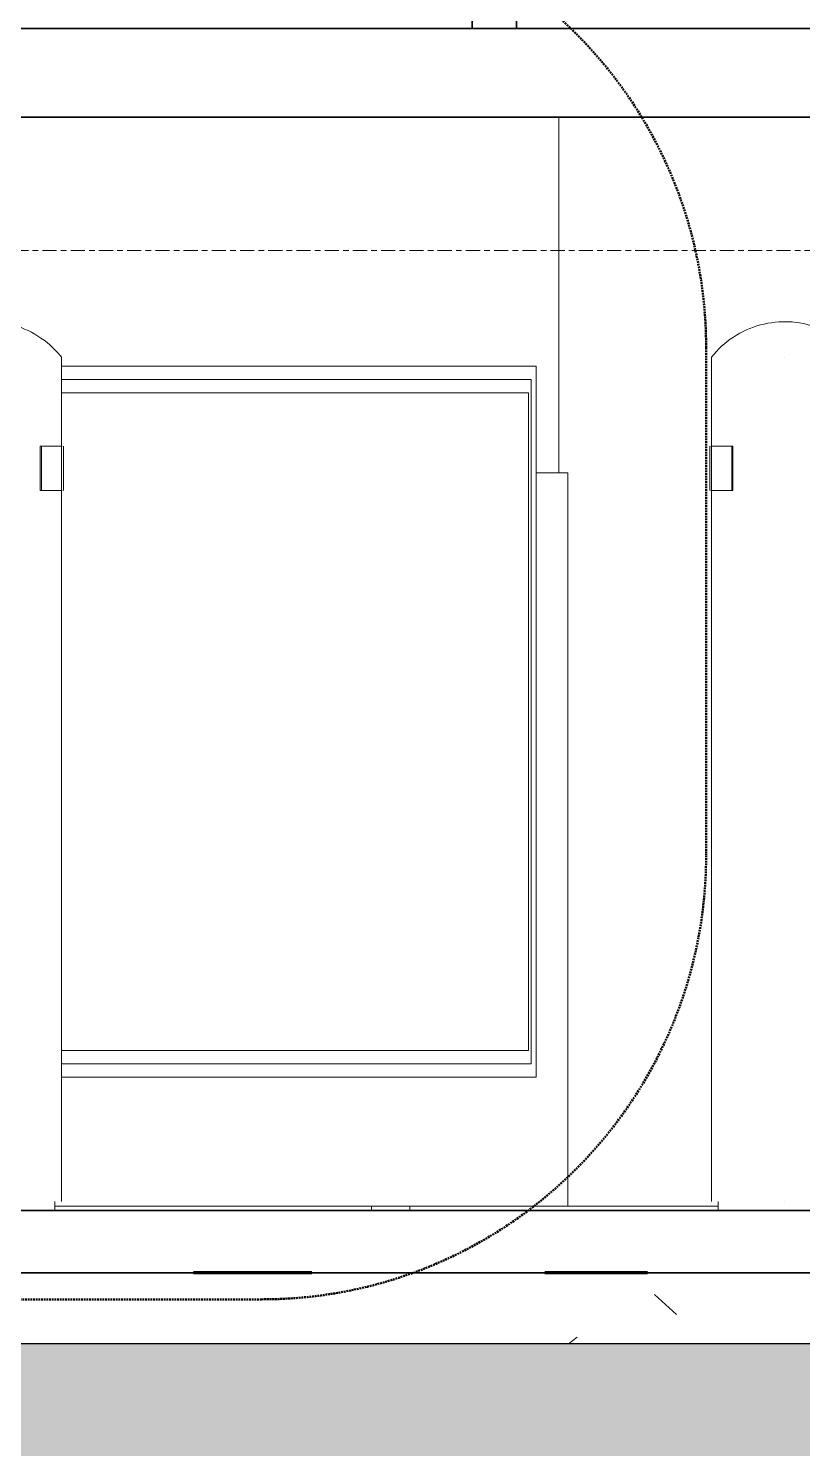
# Model space of a CAD drawing. Header units: millimetres. Extents: x 652554 to 1678317, y -308114 to 170803.
# Drawn here: x 754156 to 755027, y 153638 to 155235 of the extents above; entities that cross this region are included whole.
import ezdxf

# ---------------------------------------------------------------- set-up
doc = ezdxf.new("R2010")
doc.units = ezdxf.units.MM
doc.linetypes.add('Centre', pattern=[31.75, 6.35, -4.7625, 15.875, -4.7625])
doc.linetypes.add('DPA_Hidden 50', pattern=[3, 2, -1])
doc.layers.add('000 - 0_HIDE_OBJ_FRAMING_DEF_SUB_1', color=251, linetype='Continuous')
doc.layers.add('DIM', color=1, linetype='Continuous')
for name, color, linetype, lineweight in [('A-COLS-E', 1, 'Continuous', 35), ('A-DETL', 1, 'Continuous', 70), ('A-DETL-GENF', 2, 'Continuous', 35), ('A-DETL-THIN', 1, 'Continuous', 25), ('A-FLOR-E', 2, 'Continuous', 35), ('A-FLOR-FNSH', 2, 'Continuous', 70), ('A-FLOR-LEVL', 3, 'Continuous', 9), ('A-FLOR-PATT', 1, 'Continuous', 70), ('A-GENM', 1, 'Continuous', 9), ('A-GLAZ-CURT', 2, 'Continuous', 9), ('I-WALL-E', 2, 'Continuous', 35), ('WALL-E', 2, 'Continuous', 35)]:
    doc.layers.add(name, color=color, linetype=linetype, lineweight=lineweight)

# ---------------------------------------------------------------- blocks, each defined once
blk = doc.blocks.new('System Panel - Entrance Glazed 12mm-11964366-2240-01 ENTRANCE 2 ELEVATION 2')
at = {"layer": '000 - 0_HIDE_OBJ_FRAMING_DEF_SUB_1'}
for p, q in [((-17975, 103850), (-17975, 102550)), ((-16741, 102550), (-17981, 102550)), ((-17975, 102550), (-17981, 102550)), ((-17975, 102550), (-16729, 102550))]:
    blk.add_line(p, q, dxfattribs=at)
blk = doc.blocks.new('DPA_Rectangular - 250 x 400 mm-V290-2240-01 ENTRANCE 2 ELEVATION 2')
at = {"layer": 'A-COLS-E'}
for p, q in [((-16729, 102450), (-16329, 102450)), ((-16329, 102450), (-16729, 102450))]:
    blk.add_line(p, q, dxfattribs=at)
blk = doc.blocks.new('DPA_Rectangular Tuscan Column - Rectangular Tuscan Column-11937931-2240-01 ENTRANCE 2 ELEVATION 2')
at = {"layer": '000 - 0_HIDE_OBJ_FRAMING_DEF_SUB_1'}
for p, q in [((-16179, 102550), (-16650.7, 102550)), ((-16329, 102550), (-16179, 102550))]:
    blk.add_line(p, q, dxfattribs=at)
blk = doc.blocks.new('DPA_Rectangular - 100 x 100 mm-11972256-2240-01 ENTRANCE 2 ELEVATION 2')
at = {"layer": 'A-COLS-E'}
for p, q in [((-16700.7, 102550), (-16700.7, 103850)), ((-16650.7, 102550), (-16650.7, 103850)), ((-16787.3, 102450), (-16737.3, 102450)), ((-16700.7, 102450), (-16787.3, 102450)), ((-16737.3, 102450), (-16650.7, 102450)), ((-16650.7, 102450), (-16700.7, 102450))]:
    blk.add_line(p, q, dxfattribs=at)
blk = doc.blocks.new('System Panel - Entrance Glazed 12mm-12068961-2240-01 ENTRANCE 2 ELEVATION 2')
at = {"layer": '000 - 0_HIDE_OBJ_FRAMING_DEF_SUB_1'}
for p, q in [((-16787.3, 102550), (-17889, 102550)), ((-17889, 102550), (-16787.3, 102550))]:
    blk.add_line(p, q, dxfattribs=at)
blk = doc.blocks.new('System Panel - Facade Base Panel 20mm-12124468-2240-01 ENTRANCE 2 ELEVATION 2')
at = {"layer": 'A-GLAZ-CURT'}
for p, q in [((-16613, 102450), (-16199, 102450)), ((-16603, 102450), (-16613, 102450)), ((-16189, 102450), (-16603, 102450)), ((-16603, 102450), (-16603, 102050)), ((-16189, 102450), (-16199, 102450)), ((-16189, 101225), (-16189, 102450))]:
    blk.add_line(p, q, dxfattribs=at)
blk = doc.blocks.new('DPA_CP_Entrance Facade Base Panel - Facade Base Panel-V374-2240-01 ENTRANCE 2 ELEVATION 2')
at = {"layer": 'A-GLAZ-CURT'}
for p, q in [((-16613, 102450), (-17392.4, 102450)), ((-17392.4, 102450), (-17382.4, 102450)), ((-17382.4, 102450), (-16603, 102450)), ((-17382.4, 102050), (-17382.4, 102450)), ((-16603, 102450), (-16613, 102450)), ((-16603, 102450), (-16603, 102050)), ((-17327.4, 102170), (-17329.1, 102170)), ((-17329.1, 102170), (-17329.1, 102080)), ((-17329.1, 102170), (-17327.4, 102170)), ((-17162.4, 102170), (-16636.3, 102170)), ((-16628.8, 102170), (-17162.4, 102170)), ((-16636.3, 102170), (-16628.8, 102170)), ((-16628.8, 102170), (-16628.8, 101370)), ((-16634.3, 102155), (-17162.5, 102155)), ((-16641.8, 102155), (-17162.5, 102155)), ((-16641.8, 102155), (-16634.3, 102155)), ((-16634.3, 102155), (-16634.3, 101385)), ((-16662.3, 102140), (-17162.5, 102140)), ((-16647.3, 102140), (-17162.5, 102140)), ((-16637.3, 102140), (-17162.5, 102140)), ((-17162.5, 102140), (-16662.3, 102140)), ((-16647.3, 102140), (-16662.3, 102140)), ((-16637.3, 102140), (-16662.3, 102140)), ((-16637.3, 101400), (-16637.3, 102140)), ((-17329.4, 102050), (-17382.4, 102050)), ((-17382.4, 102050), (-17372.4, 102050)), ((-17372.4, 102050), (-17329.4, 102050)), ((-17372.4, 101225), (-17372.4, 102050)), ((-16603, 102050), (-16628.8, 102050)), ((-16628.8, 102050), (-16593, 102050)), ((-16593, 102050), (-16603, 102050)), ((-16593, 102050), (-16593, 101225)), ((-17329.1, 102030), (-17329.1, 101370)), ((-16662.3, 101400), (-17162.4, 101400)), ((-17162.4, 101400), (-16647.3, 101400)), ((-17162.4, 101400), (-16637.3, 101400)), ((-16662.3, 101400), (-17162.4, 101400)), ((-16662.3, 101400), (-16647.3, 101400)), ((-16662.3, 101400), (-16637.3, 101400)), ((-16634.3, 101385), (-17162.4, 101385)), ((-17162.4, 101385), (-16642, 101385)), ((-16634.3, 101385), (-16641.8, 101385)), ((-17327.4, 101370), (-17329.1, 101370)), ((-17329.1, 101370), (-17327.4, 101370)), ((-16628.8, 101370), (-17162.4, 101370)), ((-17162.4, 101370), (-16636.3, 101370)), ((-16628.8, 101370), (-16636.3, 101370))]:
    blk.add_line(p, q, dxfattribs=at)
blk = doc.blocks.new('DPA_CP_Entrance Facade Base Panel - Facade Base Panel-V376-2240-01 ENTRANCE 2 ELEVATION 2')
at = {"layer": 'A-GLAZ-CURT'}
for p, q in [((-16199, 102450), (-16779, 102450)), ((-16779, 102450), (-16199, 102450))]:
    blk.add_line(p, q, dxfattribs=at)
blk = doc.blocks.new('BOLLARD - BOLLARD-V453-2240-01 ENTRANCE 2 ELEVATION 2')
at = {"layer": 'A-GENM'}
for p, q in [((-16431.5, 102180), (-16431.5, 101230)), ((-16349, 102180), (-16349, 102180)), ((-16348.8, 102180), (-16349, 102180)), ((-16266.5, 101230), (-16266.5, 102180)), ((-16433.5, 102080), (-16433.5, 102030)), ((-16432.1, 102080), (-16408.7, 102080)), ((-16425.9, 102080), (-16431.5, 102080)), ((-16407.3, 102080), (-16423.8, 102080)), ((-16408.7, 102080), (-16407.3, 102080)), ((-16408.7, 102030), (-16408.7, 102080)), ((-16407.3, 102080), (-16407.3, 102030)), ((-16274.2, 102080), (-16290.7, 102080)), ((-16290.7, 102080), (-16289.2, 102080)), ((-16290.7, 102030), (-16290.7, 102080)), ((-16289.2, 102080), (-16265.9, 102080)), ((-16289.2, 102030), (-16289.2, 102080)), ((-16266.5, 102080), (-16272.1, 102080)), ((-16264.5, 102030), (-16264.5, 102080)), ((-16408.7, 102030), (-16432.1, 102030)), ((-16431.5, 102030), (-16425.9, 102030)), ((-16423.8, 102030), (-16407.3, 102030)), ((-16407.3, 102030), (-16408.7, 102030)), ((-16289.2, 102030), (-16290.7, 102030)), ((-16290.7, 102030), (-16274.2, 102030)), ((-16265.9, 102030), (-16289.2, 102030)), ((-16272.1, 102030), (-16266.5, 102030)), ((-16424, 101230), (-16424, 101220)), ((-16349, 101230), (-16349, 101230)), ((-16348.8, 101230), (-16349, 101230)), ((-16349, 101230), (-16349, 101230)), ((-16348.8, 101230), (-16348.8, 101230)), ((-16274, 101220), (-16274, 101230))]:
    blk.add_line(p, q, dxfattribs=at)
at = {"layer": 'A-GENM', "flags": 128}
for points in [[(-16431.5, 102180), (-16428.8, 102183.2), (-16426, 102186.4), (-16423.1, 102189.4), (-16420.1, 102192.3), (-16416.9, 102195.1), (-16413.7, 102197.7), (-16410.3, 102200.3), (-16406.8, 102202.6), (-16403.3, 102204.9), (-16399.6, 102207), (-16395.9, 102208.9), (-16392.1, 102210.7), (-16388.3, 102212.4), (-16384.3, 102213.9), (-16380.3, 102215.2), (-16376.3, 102216.4), (-16372.2, 102217.4), (-16368.1, 102218.2), (-16364, 102218.9), (-16359.8, 102219.4), (-16355.6, 102219.8), (-16351.4, 102220), (-16349, 102220)], [(-16349, 102220), (-16344.8, 102219.9), (-16340.6, 102219.7), (-16336.4, 102219.2), (-16332.3, 102218.7), (-16328.1, 102217.9), (-16324, 102217), (-16320, 102215.9), (-16315.9, 102214.7), (-16312, 102213.3), (-16308.1, 102211.7), (-16304.2, 102210), (-16300.5, 102208.1), (-16296.8, 102206.1), (-16293.2, 102203.9), (-16289.7, 102201.6), (-16286.2, 102199.2), (-16282.9, 102196.6), (-16279.7, 102193.9), (-16276.6, 102191.1), (-16273.6, 102188.1), (-16270.7, 102185.1), (-16268, 102181.9), (-16266.5, 102180)]]:
    blk.add_lwpolyline(points, dxfattribs=at)
blk = doc.blocks.new('BOLLARD - BOLLARD-V449-2240-01 ENTRANCE 2 ELEVATION 2')
at = {"layer": 'A-GENM'}
for p, q in [((-13732.5, 102180), (-13732.5, 101230)), ((-13650, 102180), (-13650, 102180)), ((-13650, 102180), (-13650, 102180)), ((-13567.5, 101230), (-13567.5, 102180)), ((-13734.5, 102080), (-13734.5, 102030)), ((-13733.1, 102080), (-13709.8, 102080)), ((-13726.9, 102080), (-13732.5, 102080)), ((-13708.3, 102080), (-13724.8, 102080)), ((-13709.8, 102080), (-13708.3, 102080)), ((-13709.8, 102030), (-13709.8, 102080)), ((-13708.3, 102080), (-13708.3, 102030)), ((-13575.2, 102080), (-13591.7, 102080)), ((-13591.7, 102080), (-13590.2, 102080)), ((-13591.7, 102030), (-13591.7, 102080)), ((-13590.2, 102080), (-13566.9, 102080)), ((-13590.2, 102030), (-13590.2, 102080)), ((-13567.5, 102080), (-13573.1, 102080)), ((-13565.5, 102030), (-13565.5, 102080)), ((-13709.8, 102030), (-13733.1, 102030)), ((-13732.5, 102030), (-13726.9, 102030)), ((-13724.8, 102030), (-13708.3, 102030)), ((-13708.3, 102030), (-13709.8, 102030)), ((-13590.2, 102030), (-13591.7, 102030)), ((-13591.7, 102030), (-13575.2, 102030)), ((-13566.9, 102030), (-13590.2, 102030)), ((-13573.1, 102030), (-13567.5, 102030)), ((-13725, 101230), (-13725, 101220)), ((-13650, 101230), (-13650, 101230)), ((-13650, 101230), (-13650, 101230)), ((-13650, 101230), (-13650, 101230)), ((-13650, 101230), (-13650, 101230)), ((-13575, 101220), (-13575, 101230))]:
    blk.add_line(p, q, dxfattribs=at)
at = {"layer": 'A-GENM', "flags": 128}
for points in [[(-13732.5, 102180), (-13729.8, 102183.2), (-13727, 102186.4), (-13724.1, 102189.4), (-13721.1, 102192.3), (-13717.9, 102195.1), (-13714.7, 102197.7), (-13711.3, 102200.3), (-13707.8, 102202.6), (-13704.3, 102204.9), (-13700.6, 102207), (-13696.9, 102208.9), (-13693.1, 102210.7), (-13689.3, 102212.4), (-13685.3, 102213.9), (-13681.3, 102215.2), (-13677.3, 102216.4), (-13673.2, 102217.4), (-13669.1, 102218.2), (-13665, 102218.9), (-13660.8, 102219.4), (-13656.6, 102219.8), (-13652.4, 102220), (-13650, 102220)], [(-13650, 102220), (-13645.8, 102219.9), (-13641.6, 102219.7), (-13637.4, 102219.2), (-13633.3, 102218.7), (-13629.1, 102217.9), (-13625, 102217), (-13621, 102215.9), (-13616.9, 102214.7), (-13613, 102213.3), (-13609.1, 102211.7), (-13605.2, 102210), (-13601.5, 102208.1), (-13597.8, 102206.1), (-13594.2, 102203.9), (-13590.7, 102201.6), (-13587.2, 102199.2), (-13583.9, 102196.6), (-13580.7, 102193.9), (-13577.6, 102191.1), (-13574.6, 102188.1), (-13571.8, 102185.1), (-13569, 102181.9), (-13567.5, 102180)]]:
    blk.add_lwpolyline(points, dxfattribs=at)
blk = doc.blocks.new('DPA_Drainage Gutter_Landscape_Type A - DPA_Drainage Gutter_Landscape_Type A-17303507-2240-01 ENTRANCE 2 ELEVATION 2')
at = {"layer": 'A-GENM'}
for p, q in [((-17170, 101225), (-16770.7, 101225)), ((-16968.2, 101225), (-17170, 101225)), ((-17141.9, 101225), (-17170, 101225)), ((-17159.2, 101225), (-17170, 101225)), ((-17170, 101225), (-17148, 101225)), ((-17165.3, 101225), (-17170, 101225)), ((-17170, 101225), (-17165.3, 101225)), ((-17134.3, 101225), (-17170, 101225)), ((-17170, 101225), (-17161.8, 101225)), ((-17151.6, 101225), (-17170, 101225)), ((-17170, 101225), (-17140.4, 101225)), ((-17170, 101225), (-17157.7, 101225)), ((-16780.3, 101225), (-17170, 101225)), ((-17170, 101225), (-16830.3, 101225)), ((-16918.3, 101225), (-17170, 101225)), ((-17170, 101225), (-16968.3, 101225)), ((-17169.4, 101225), (-17130.7, 101225)), ((-17157.7, 101225), (-17169, 101225)), ((-17124.6, 101225), (-17163.4, 101225)), ((-17163.4, 101225), (-17152.1, 101225)), ((-17161.8, 101225), (-17123.1, 101225)), ((-17148, 101225), (-17159.2, 101225)), ((-17117, 101225), (-17155.2, 101225)), ((-17155.2, 101225), (-17144.5, 101225)), ((-17152.1, 101225), (-17113.3, 101225)), ((-17140.4, 101225), (-17151.6, 101225)), ((-17107.3, 101225), (-17146, 101225)), ((-17146, 101225), (-17134.8, 101225)), ((-17144.5, 101225), (-17105.7, 101225)), ((-17130.7, 101225), (-17141.9, 101225)), ((-17099.7, 101225), (-17138.4, 101225)), ((-17138.4, 101225), (-17127.2, 101225)), ((-17134.8, 101225), (-17096, 101225)), ((-17123.1, 101225), (-17134.3, 101225)), ((-17090, 101225), (-17128.7, 101225)), ((-17128.7, 101225), (-17117.5, 101225)), ((-17127.2, 101225), (-17088.4, 101225)), ((-17113.3, 101225), (-17124.6, 101225)), ((-17082.4, 101225), (-17121.1, 101225)), ((-17121.1, 101225), (-17109.8, 101225)), ((-17117.5, 101225), (-17078.7, 101225)), ((-17105.7, 101225), (-17117, 101225)), ((-17072.6, 101225), (-17111.4, 101225)), ((-17111.4, 101225), (-17100.1, 101225)), ((-17109.8, 101225), (-17071.1, 101225)), ((-17096, 101225), (-17107.3, 101225)), ((-17065, 101225), (-17103.8, 101225)), ((-17103.8, 101225), (-17092.5, 101225)), ((-17100.1, 101225), (-17061.4, 101225)), ((-17088.4, 101225), (-17099.7, 101225)), ((-17055.3, 101225), (-17094.1, 101225)), ((-17094.1, 101225), (-17082.8, 101225)), ((-17092.5, 101225), (-17053.8, 101225)), ((-17078.7, 101225), (-17090, 101225)), ((-17047.7, 101225), (-17086.5, 101225)), ((-17086.5, 101225), (-17075.2, 101225)), ((-17081.9, 101225), (-17044.1, 101225)), ((-17071.1, 101225), (-17081.9, 101225)), ((-17038, 101225), (-17076.7, 101225)), ((-17076.7, 101225), (-17065.5, 101225)), ((-17075.2, 101225), (-17036.5, 101225)), ((-17061.4, 101225), (-17072.6, 101225)), ((-17030.4, 101225), (-17069.1, 101225)), ((-17069.1, 101225), (-17057.9, 101225)), ((-17065.5, 101225), (-17026.7, 101225)), ((-17053.8, 101225), (-17065, 101225)), ((-17020.7, 101225), (-17059.4, 101225)), ((-17059.4, 101225), (-17048.2, 101225)), ((-17057.9, 101225), (-17019.1, 101225)), ((-17044.1, 101225), (-17055.3, 101225)), ((-17013.1, 101225), (-17051.8, 101225)), ((-17051.8, 101225), (-17040.6, 101225)), ((-17048.2, 101225), (-17009.4, 101225)), ((-17036.5, 101225), (-17047.7, 101225)), ((-17003.4, 101225), (-17042.1, 101225)), ((-17042.1, 101225), (-17030.8, 101225)), ((-17040.6, 101225), (-17001.8, 101225)), ((-17026.7, 101225), (-17038, 101225)), ((-16995.7, 101225), (-17034.5, 101225)), ((-17034.5, 101225), (-17023.2, 101225)), ((-17030.8, 101225), (-16992.1, 101225)), ((-17019.1, 101225), (-17030.4, 101225)), ((-16986, 101225), (-17024.8, 101225)), ((-17024.8, 101225), (-17013.5, 101225)), ((-17023.2, 101225), (-16984.5, 101225)), ((-17009.4, 101225), (-17020.7, 101225)), ((-16978.4, 101225), (-17017.2, 101225)), ((-17017.2, 101225), (-17005.9, 101225)), ((-17013.5, 101225), (-16974.8, 101225)), ((-17001.8, 101225), (-17013.1, 101225)), ((-16496, 101225), (-17011.3, 101225)), ((-17011.3, 101225), (-16813.8, 101225)), ((-16968.7, 101225), (-17007.5, 101225)), ((-17007.5, 101225), (-16996.2, 101225)), ((-17005.9, 101225), (-16967.2, 101225)), ((-16992.1, 101225), (-17003.4, 101225)), ((-16961.1, 101225), (-16999.9, 101225)), ((-16999.9, 101225), (-16988.6, 101225)), ((-16949.2, 101225), (-16999.2, 101225)), ((-16999.2, 101225), (-16496.1, 101225)), ((-16996.2, 101225), (-16957.5, 101225)), ((-16984.5, 101225), (-16995.7, 101225)), ((-16951.4, 101225), (-16990.1, 101225)), ((-16990.1, 101225), (-16978.9, 101225)), ((-16988.6, 101225), (-16949.8, 101225)), ((-16974.8, 101225), (-16986, 101225)), ((-16943.8, 101225), (-16982.5, 101225)), ((-16982.5, 101225), (-16971.3, 101225)), ((-16978.9, 101225), (-16940.1, 101225)), ((-16967.2, 101225), (-16978.4, 101225)), ((-16934.1, 101225), (-16972.8, 101225)), ((-16972.8, 101225), (-16961.6, 101225)), ((-16971.3, 101225), (-16932.5, 101225)), ((-16957.5, 101225), (-16968.7, 101225)), ((-16968.3, 101225), (-16918.3, 101225)), ((-16770.7, 101225), (-16968.2, 101225)), ((-16926.5, 101225), (-16965.2, 101225)), ((-16965.2, 101225), (-16954, 101225)), ((-16961.6, 101225), (-16922.8, 101225)), ((-16949.8, 101225), (-16961.1, 101225)), ((-16916.8, 101225), (-16955.5, 101225)), ((-16955.5, 101225), (-16944.2, 101225)), ((-16954, 101225), (-16915.2, 101225)), ((-16940.1, 101225), (-16951.4, 101225)), ((-16446.1, 101225), (-16949.2, 101225)), ((-16909.1, 101225), (-16947.9, 101225)), ((-16947.9, 101225), (-16936.6, 101225)), ((-16907, 101225), (-16945.7, 101225)), ((-16945.7, 101225), (-16939.7, 101225)), ((-16944.2, 101225), (-16905.5, 101225)), ((-16932.5, 101225), (-16943.8, 101225)), ((-16939.7, 101225), (-16900.9, 101225)), ((-16899.4, 101225), (-16938.2, 101225)), ((-16938.2, 101225), (-16926.9, 101225)), ((-16936.6, 101225), (-16897.9, 101225)), ((-16922.8, 101225), (-16934.1, 101225)), ((-16894.9, 101225), (-16933.6, 101225)), ((-16933.6, 101225), (-16922.4, 101225)), ((-16891.8, 101225), (-16930.6, 101225)), ((-16930.6, 101225), (-16919.3, 101225)), ((-16926.9, 101225), (-16888.2, 101225)), ((-16915.2, 101225), (-16926.5, 101225)), ((-16922.4, 101225), (-16883.6, 101225)), ((-16882.1, 101225), (-16920.9, 101225)), ((-16920.9, 101225), (-16914.8, 101225)), ((-16919.3, 101225), (-16880.6, 101225)), ((-16905.5, 101225), (-16916.8, 101225)), ((-16877.6, 101225), (-16916.3, 101225)), ((-16916.3, 101225), (-16905, 101225)), ((-16914.8, 101225), (-16876.1, 101225)), ((-16874.5, 101225), (-16913.3, 101225)), ((-16913.3, 101225), (-16902, 101225)), ((-16897.9, 101225), (-16909.1, 101225)), ((-16900.9, 101225), (-16907, 101225)), ((-16905, 101225), (-16866.3, 101225)), ((-16864.7, 101225), (-16903.5, 101225)), ((-16903.5, 101225), (-16897.4, 101225)), ((-16902, 101225), (-16863.2, 101225)), ((-16888.2, 101225), (-16899.4, 101225)), ((-16860.2, 101225), (-16899, 101225)), ((-16899, 101225), (-16887.7, 101225)), ((-16897.4, 101225), (-16858.7, 101225)), ((-16857.2, 101225), (-16895.9, 101225)), ((-16895.9, 101225), (-16884.7, 101225)), ((-16883.6, 101225), (-16894.9, 101225)), ((-16880.6, 101225), (-16891.8, 101225)), ((-16852.6, 101225), (-16891.4, 101225)), ((-16891.4, 101225), (-16880.1, 101225)), ((-16887.7, 101225), (-16849, 101225)), ((-16884.7, 101225), (-16845.9, 101225)), ((-16876.1, 101225), (-16882.1, 101225)), ((-16842.9, 101225), (-16881.7, 101225)), ((-16881.7, 101225), (-16870.4, 101225)), ((-16880.1, 101225), (-16841.4, 101225)), ((-16839.9, 101225), (-16878.6, 101225)), ((-16878.6, 101225), (-16872.6, 101225)), ((-16866.3, 101225), (-16877.6, 101225)), ((-16863.2, 101225), (-16874.5, 101225)), ((-16835.3, 101225), (-16874.1, 101225)), ((-16874.1, 101225), (-16862.8, 101225)), ((-16872.6, 101225), (-16833.8, 101225)), ((-16870.4, 101225), (-16831.7, 101225)), ((-16858.7, 101225), (-16864.7, 101225)), ((-16825.6, 101225), (-16864.3, 101225)), ((-16864.3, 101225), (-16853.1, 101225)), ((-16861.9, 101225), (-16824, 101225)), ((-16811.2, 101225), (-16861.2, 101225)), ((-16861.2, 101225), (-16424, 101225)), ((-16849, 101225), (-16860.2, 101225)), ((-16845.9, 101225), (-16857.2, 101225)), ((-16818, 101225), (-16856.7, 101225)), ((-16856.7, 101225), (-16845.5, 101225)), ((-16853.1, 101225), (-16814.3, 101225)), ((-16841.4, 101225), (-16852.6, 101225)), ((-16808.3, 101225), (-16847, 101225)), ((-16847, 101225), (-16835.8, 101225)), ((-16845.5, 101225), (-16806.7, 101225)), ((-16831.7, 101225), (-16842.9, 101225)), ((-16833.8, 101225), (-16839.9, 101225)), ((-16800.7, 101225), (-16839.4, 101225)), ((-16839.4, 101225), (-16828.2, 101225)), ((-16835.8, 101225), (-16797, 101225)), ((-16824, 101225), (-16835.3, 101225)), ((-16830.3, 101225), (-16780.3, 101225)), ((-16790.9, 101225), (-16829.7, 101225)), ((-16829.7, 101225), (-16818.4, 101225)), ((-16828.2, 101225), (-16789.4, 101225)), ((-16814.3, 101225), (-16825.6, 101225)), ((-16783.3, 101225), (-16822.1, 101225)), ((-16822.1, 101225), (-16810.8, 101225)), ((-16818.4, 101225), (-16779.7, 101225)), ((-16806.7, 101225), (-16818, 101225)), ((-16813.8, 101225), (-16424, 101225)), ((-16813.8, 101225), (-16813.8, 101220)), ((-16773.6, 101225), (-16812.4, 101225)), ((-16812.4, 101225), (-16801.1, 101225)), ((-16424, 101225), (-16811.2, 101225)), ((-16810.8, 101225), (-16772.1, 101225)), ((-16797, 101225), (-16808.3, 101225)), ((-16766, 101225), (-16804.8, 101225)), ((-16804.8, 101225), (-16793.5, 101225)), ((-16801.1, 101225), (-16762.4, 101225)), ((-16789.4, 101225), (-16800.7, 101225)), ((-16756.3, 101225), (-16795.1, 101225)), ((-16795.1, 101225), (-16783.8, 101225)), ((-16793.5, 101225), (-16754.8, 101225)), ((-16779.7, 101225), (-16790.9, 101225)), ((-16748.7, 101225), (-16787.4, 101225)), ((-16787.4, 101225), (-16776.2, 101225)), ((-16783.8, 101225), (-16745, 101225)), ((-16772.1, 101225), (-16783.3, 101225)), ((-16739, 101225), (-16777.7, 101225)), ((-16777.7, 101225), (-16766.5, 101225)), ((-16776.2, 101225), (-16737.4, 101225)), ((-16762.4, 101225), (-16773.6, 101225)), ((-16770.7, 101220), (-16770.7, 101225)), ((-16731.4, 101225), (-16770.1, 101225)), ((-16770.1, 101225), (-16758.9, 101225)), ((-16766.5, 101225), (-16727.7, 101225)), ((-16754.8, 101225), (-16766, 101225)), ((-16721.7, 101225), (-16760.4, 101225)), ((-16760.4, 101225), (-16749.2, 101225)), ((-16758.9, 101225), (-16720.1, 101225)), ((-16745, 101225), (-16756.3, 101225)), ((-16714.1, 101225), (-16752.8, 101225)), ((-16752.8, 101225), (-16741.5, 101225)), ((-16749.2, 101225), (-16710.4, 101225)), ((-16737.4, 101225), (-16748.7, 101225)), ((-16704.3, 101225), (-16743.1, 101225)), ((-16743.1, 101225), (-16731.8, 101225)), ((-16741.5, 101225), (-16702.8, 101225)), ((-16727.7, 101225), (-16739, 101225)), ((-16696.7, 101225), (-16735.5, 101225)), ((-16735.5, 101225), (-16724.2, 101225)), ((-16731.8, 101225), (-16693.1, 101225)), ((-16720.1, 101225), (-16731.4, 101225)), ((-16687, 101225), (-16725.8, 101225)), ((-16725.8, 101225), (-16715.3, 101225)), ((-16724.2, 101225), (-16685.5, 101225)), ((-16710.4, 101225), (-16721.7, 101225)), ((-16679.4, 101225), (-16718.2, 101225)), ((-16718.2, 101225), (-16706.9, 101225)), ((-16714.5, 101225), (-16675.8, 101225)), ((-16702.8, 101225), (-16714.1, 101225)), ((-16669.7, 101225), (-16708.5, 101225)), ((-16708.5, 101225), (-16697.2, 101225)), ((-16706.9, 101225), (-16668.2, 101225)), ((-16693.1, 101225), (-16704.3, 101225)), ((-16662.1, 101225), (-16700.8, 101225)), ((-16700.8, 101225), (-16689.6, 101225)), ((-16697.2, 101225), (-16658.4, 101225)), ((-16685.5, 101225), (-16696.7, 101225)), ((-16652.4, 101225), (-16691.1, 101225)), ((-16691.1, 101225), (-16679.9, 101225)), ((-16689.6, 101225), (-16650.8, 101225)), ((-16675.8, 101225), (-16687, 101225)), ((-16644.8, 101225), (-16683.5, 101225)), ((-16683.5, 101225), (-16672.3, 101225)), ((-16679.9, 101225), (-16642, 101225)), ((-16668.2, 101225), (-16679.4, 101225)), ((-16635.1, 101225), (-16673.8, 101225)), ((-16673.8, 101225), (-16662.6, 101225)), ((-16672.3, 101225), (-16633.5, 101225)), ((-16658.4, 101225), (-16669.7, 101225)), ((-16627.5, 101225), (-16666.2, 101225)), ((-16666.2, 101225), (-16654.9, 101225)), ((-16662.6, 101225), (-16623.8, 101225)), ((-16650.8, 101225), (-16662.1, 101225)), ((-16617.7, 101225), (-16656.5, 101225)), ((-16656.5, 101225), (-16645.2, 101225)), ((-16654.9, 101225), (-16616.2, 101225)), ((-16642, 101225), (-16652.4, 101225)), ((-16610.1, 101225), (-16648.9, 101225)), ((-16648.9, 101225), (-16637.6, 101225)), ((-16645.2, 101225), (-16606.5, 101225)), ((-16633.5, 101225), (-16644.8, 101225)), ((-16600.4, 101225), (-16639.2, 101225)), ((-16639.2, 101225), (-16627.9, 101225)), ((-16637.6, 101225), (-16598.9, 101225)), ((-16623.8, 101225), (-16635.1, 101225)), ((-16592.8, 101225), (-16631.6, 101225)), ((-16631.6, 101225), (-16620.3, 101225)), ((-16627.9, 101225), (-16589.2, 101225)), ((-16616.2, 101225), (-16627.5, 101225)), ((-16583.1, 101225), (-16621.9, 101225)), ((-16621.9, 101225), (-16610.6, 101225)), ((-16620.3, 101225), (-16581.6, 101225)), ((-16606.5, 101225), (-16617.7, 101225)), ((-16575.5, 101225), (-16614.2, 101225)), ((-16614.2, 101225), (-16603, 101225)), ((-16610.6, 101225), (-16571.8, 101225)), ((-16598.9, 101225), (-16610.1, 101225)), ((-16565.8, 101225), (-16604.5, 101225)), ((-16604.5, 101225), (-16593.3, 101225)), ((-16603, 101225), (-16564.2, 101225)), ((-16589.2, 101225), (-16600.4, 101225)), ((-16558.2, 101225), (-16596.9, 101225)), ((-16596.9, 101225), (-16585.7, 101225)), ((-16593.3, 101225), (-16554.5, 101225)), ((-16581.6, 101225), (-16592.8, 101225)), ((-16548.5, 101225), (-16587.2, 101225)), ((-16587.2, 101225), (-16576, 101225)), ((-16585.7, 101225), (-16546.9, 101225)), ((-16571.8, 101225), (-16583.1, 101225)), ((-16540.9, 101225), (-16579.6, 101225)), ((-16579.6, 101225), (-16568.7, 101225)), ((-16576, 101225), (-16537.2, 101225)), ((-16564.2, 101225), (-16575.5, 101225)), ((-16531.1, 101225), (-16569.9, 101225)), ((-16569.9, 101225), (-16558.6, 101225)), ((-16568.3, 101225), (-16529.6, 101225)), ((-16554.5, 101225), (-16565.8, 101225)), ((-16523.5, 101225), (-16562.3, 101225)), ((-16562.3, 101225), (-16551, 101225)), ((-16558.6, 101225), (-16519.9, 101225)), ((-16546.9, 101225), (-16558.2, 101225)), ((-16513.8, 101225), (-16552.6, 101225)), ((-16552.6, 101225), (-16541.3, 101225)), ((-16551, 101225), (-16512.3, 101225)), ((-16537.2, 101225), (-16548.5, 101225)), ((-16506.2, 101225), (-16545, 101225)), ((-16545, 101225), (-16533.7, 101225)), ((-16541.3, 101225), (-16502.6, 101225)), ((-16529.6, 101225), (-16540.9, 101225)), ((-16424, 101225), (-16539.1, 101225)), ((-16539.1, 101225), (-16424, 101225)), ((-16496.5, 101225), (-16535.2, 101225)), ((-16535.2, 101225), (-16524, 101225)), ((-16533.7, 101225), (-16495.4, 101225)), ((-16519.9, 101225), (-16531.1, 101225)), ((-16488.9, 101225), (-16527.6, 101225)), ((-16527.6, 101225), (-16516.4, 101225)), ((-16477, 101225), (-16527, 101225)), ((-16527, 101225), (-16424, 101225)), ((-16524, 101225), (-16485.2, 101225)), ((-16512.3, 101225), (-16523.5, 101225)), ((-16479.2, 101225), (-16517.9, 101225)), ((-16517.9, 101225), (-16506.7, 101225)), ((-16516.4, 101225), (-16477.6, 101225)), ((-16502.6, 101225), (-16513.8, 101225)), ((-16471.6, 101225), (-16510.3, 101225)), ((-16510.3, 101225), (-16499.1, 101225)), ((-16506.7, 101225), (-16467.9, 101225)), ((-16495.4, 101225), (-16506.2, 101225)), ((-16461.9, 101225), (-16500.6, 101225)), ((-16500.6, 101225), (-16489.3, 101225)), ((-16499.1, 101225), (-16460.3, 101225)), ((-16424, 101225), (-16495.4, 101225)), ((-16485.2, 101225), (-16495.4, 101225)), ((-16495.4, 101225), (-16446.1, 101225)), ((-16454.2, 101225), (-16493, 101225)), ((-16493, 101225), (-16481.7, 101225)), ((-16489.3, 101225), (-16450.6, 101225)), ((-16477.6, 101225), (-16488.9, 101225)), ((-16444.5, 101225), (-16483.3, 101225)), ((-16483.3, 101225), (-16472, 101225)), ((-16481.7, 101225), (-16443, 101225)), ((-16467.9, 101225), (-16479.2, 101225)), ((-16424, 101225), (-16477, 101225)), ((-16436.9, 101225), (-16475.7, 101225)), ((-16475.7, 101225), (-16464.4, 101225)), ((-16434.8, 101225), (-16473.5, 101225)), ((-16473.5, 101225), (-16467.5, 101225)), ((-16472, 101225), (-16433.3, 101225)), ((-16460.3, 101225), (-16471.6, 101225)), ((-16467.5, 101225), (-16428.7, 101225)), ((-16427.2, 101225), (-16466, 101225)), ((-16466, 101225), (-16454.7, 101225)), ((-16464.4, 101225), (-16425.7, 101225)), ((-16450.6, 101225), (-16461.9, 101225)), ((-16424, 101225), (-16461.4, 101225)), ((-16461.4, 101225), (-16450.1, 101225)), ((-16424, 101225), (-16458.4, 101225)), ((-16458.4, 101225), (-16447.1, 101225)), ((-16454.7, 101225), (-16424, 101225)), ((-16443, 101225), (-16454.2, 101225)), ((-16450.1, 101225), (-16424, 101225)), ((-16424, 101225), (-16448.6, 101225)), ((-16448.6, 101225), (-16442.6, 101225)), ((-16447.1, 101225), (-16424, 101225)), ((-16433.3, 101225), (-16444.5, 101225)), ((-16424, 101225), (-16444.1, 101225)), ((-16444.1, 101225), (-16432.8, 101225)), ((-16442.6, 101225), (-16424, 101225)), ((-16424, 101225), (-16441, 101225)), ((-16441, 101225), (-16429.8, 101225)), ((-16425.7, 101225), (-16436.9, 101225)), ((-16428.7, 101225), (-16434.8, 101225)), ((-16432.8, 101225), (-16424, 101225)), ((-16424, 101225), (-16431.3, 101225)), ((-16431.3, 101225), (-16425.2, 101225)), ((-16429.8, 101225), (-16424, 101225)), ((-16424, 101225), (-16427.2, 101225)), ((-16424, 101225), (-16426.8, 101225)), ((-16426.8, 101225), (-16424, 101225)), ((-16425.2, 101225), (-16424, 101225))]:
    blk.add_line(p, q, dxfattribs=at)
blk = doc.blocks.new('DPA_AN_Callout - DPA_AN_Callout-15543068-2240-01 ENTRANCE 2 ELEVATION 2')
at = {"layer": 'A-DETL-GENF', "linetype": 'DPA_Hidden 50', "lineweight": 50}
for p, q in [((-16437.5, 102190.7), (-16437.5, 101620)), ((-16937.5, 101120), (-18979, 101120))]:
    blk.add_line(p, q, dxfattribs=at)
for centre, start, end in [((-16937.5, 102190.7), 0, 90), ((-16937.5, 101620), 270, 0)]:
    blk.add_arc(centre, 500, start, end, dxfattribs=at)

msp = doc.modelspace()

# ---------------------------------------------------------------- hatches: boundary and pattern name
at = {"layer": 'A-DETL-GENF', "lineweight": 9}
h = msp.add_hatch(dxfattribs=at)
h.set_pattern_fill('FP_19', color=9, style=0, pattern_type=2)
h.set_pattern_definition([(45, (761426.9, 52685.5), (0, 449.0128), [317.5, -317.5]), (45, (761342.7, 52769.68), (0, 449.0128), [317.5, -317.5]), (45, (761258.5, 52853.87), (0, 449.0128), [317.5, -317.5]), (135, (761258.5, 52910), (-449.0128, 3e-14), [317.5, -317.5]), (135, (761342.7, 52994.2), (-449.0128, 3e-14), [317.5, -317.5]), (135, (761426.9, 53078.38), (-449.0128, 3e-14), [317.5, -317.5])])
h.paths.add_polyline_path([(748115.9456, 151947.1194), (762777.3002, 151947.1194), (762777.3002, 153755.4952), (725244.2325, 153755.4952), (725244.2325, 151947.1194), (747822.7185, 151947.1194)])
at = {"layer": 'A-FLOR-PATT', "lineweight": 9}
h = msp.add_hatch(dxfattribs=at)
h.set_pattern_fill('FP_11', color=256, style=0, pattern_type=2)
h.set_pattern_definition([(50, (761426.9, 52685.5), (728.7365, -63.7558), [76.2, -838.2]), (355, (761426.9, 52685.5), (-140.9716, 764.2276), [60.96, -670.56]), (100.451, (761487.6, 52680.2), (587.77, 700.4668), [64.76, -712.36]), (46.184, (761426.9, 52888.7), (1084.316, -168.171), [114.3, -1257.3]), (96.636, (761517.3, 52874.7), (949.61, 989.71), [97.14, -1068.54]), (351.184, (761426.9, 52888.7), (949.62, 989.701), [91.44, -1005.84]), (21, (761528.5, 52837.9), (606.458, -409.0606), [76.2, -838.2]), (326, (761528.5, 52837.9), (247.2083, 736.753), [60.96, -670.56]), (71.451, (761579, 52803.8), (853.6683, 327.6855), [64.76, -712.36]), (37.5, (761426.9, 52685.5), (12.3547, 338.2201), [33.528, -628.904, 33.528, -647.192, -673.1]), (37.5, (761426.9, 52685.5), (12.3547, 338.2201), [-1343.152, 33.528, -639.572]), (7.5, (761426.9, 52685.5), (267.2789, 400.7221), [33.528, -354.584, 33.528, -613.664, -256.54]), (7.5, (761426.9, 52685.5), (267.2789, 400.7221), [-1035.304, 33.528, -223.012]), (327.5, (761200.32, 52685.5), (542.3633, -22.91534), [33.528, -220.472, 33.528, -758.952, -1051.56]), (327.5, (761200.32, 52685.5), (542.3633, -22.91534), [-1046.48, 33.528, -1018.032]), (317.5, (761098.7, 52685.5), (592.517, 101.707), [33.528, -296.672, 33.528, -492.76, -746.76]), (317.5, (761098.7, 52685.5), (592.517, 101.707), [-856.488, 33.528, -713.232])])
h.paths.add_polyline_path([(761868.3076, 153755.4952), (762777.3002, 153755.4952), (762777.3002, 153835.4952), (761868.3076, 153835.4952)])
h.paths.add_polyline_path([(751781.2843, 153755.4952), (758452.8754, 153755.4952), (758452.8754, 153835.4952), (751724.2123, 153835.4952), (751724.2123, 153755.4952)])

# ---------------------------------------------------------------- linework, layer by layer
at = {"layer": 'A-DETL'}
for p, q in [((754474.4855, 153835.4952), (754341.5129, 153835.4952)), ((754474.4855, 153835.4952), (754341.5129, 153835.4952)), ((754474.4855, 153835.4952), (754341.5129, 153835.4952)), ((754852.2962, 153835.4952), (754736.7761, 153835.4952)), ((754852.2962, 153835.4952), (754736.7761, 153835.4952)), ((754852.2962, 153835.4952), (754736.7761, 153835.4952))]:
    msp.add_line(p, q, dxfattribs=at)
at = {"layer": 'A-DETL-THIN'}
msp.add_line((762777.3002, 153755.4952), (725244.2325, 153755.4952), dxfattribs=at)
at = {"layer": 'A-FLOR-E'}
for p, q in [((754568.2753, 155235.4952), (752880.7387, 155235.4952)), ((752880.7387, 155235.4952), (755176.5766, 155235.4952)), ((753466.5516, 155235.4952), (754568.2753, 155235.4952)), ((754568.2753, 155235.4952), (753466.5516, 155235.4952)), ((755176.5766, 155135.4952), (752880.7532, 155135.4952)), ((752880.7532, 155135.4952), (754576.5766, 155135.4952)), ((754576.5766, 155135.4952), (755176.5766, 155135.4952)), ((751724.2123, 153905.4952), (755215.1828, 153905.4952)), ((755215.1828, 153835.4952), (751724.2123, 153835.4952))]:
    msp.add_line(p, q, dxfattribs=at)
at = {"layer": 'A-FLOR-FNSH', "color": 7, "lineweight": 25}
msp.add_line((758452.8754, 153835.4952), (751724.2123, 153835.4952), dxfattribs=at)
at = {"layer": 'A-FLOR-LEVL', "linetype": 'Centre'}
for p, q in [((725077.5054, 155235.4952), (764749.6947, 155235.4952)), ((725077.5054, 154985.4952), (765118.3587, 154985.4952)), ((725077.5054, 153905.4952), (766666.9021, 153905.4952)), ((725077.5054, 153835.4952), (764833.4819, 153835.4952))]:
    msp.add_line(p, q, dxfattribs=at)
at = {"layer": 'DIM', "color": 6}
msp.add_lwpolyline([(734396.5516, 158230.4952), (755176.5766, 158230.4952), (755176.5766, 153905.4952), (734396.5516, 153905.4952)], close=True, dxfattribs=at)
at = {"layer": 'I-WALL-E'}
for p, q in [((752880.7532, 155135.4952), (754589.0766, 155135.4952)), ((754614.0766, 155135.4952), (752880.7532, 155135.4952)), ((754614.0766, 155135.4952), (754589.0766, 155135.4952))]:
    msp.add_line(p, q, dxfattribs=at)
at = {"layer": 'WALL-E'}
for p, q in [((752880.7532, 155135.4952), (754626.5766, 155135.4952)), ((754626.5766, 155135.4952), (752880.7532, 155135.4952)), ((754626.5766, 155135.4952), (754576.5766, 155135.4952)), ((754576.5766, 155135.4952), (754626.5766, 155135.4952)), ((754626.5766, 155135.4952), (754576.5766, 155135.4952)), ((754626.5766, 155135.4952), (754576.5766, 155135.4952)), ((754626.5766, 155135.4952), (754576.5766, 155135.4952)), ((754626.5766, 155135.4952), (754576.5766, 155135.4952)), ((754626.5766, 155135.4952), (754576.5766, 155135.4952)), ((754626.5766, 155135.4952), (754576.5766, 155135.4952)), ((754626.5766, 155135.4952), (754576.5766, 155135.4952)), ((754626.5766, 155135.4952), (754576.5766, 155135.4952)), ((754626.5766, 155135.4952), (755126.5766, 155135.4952)), ((755126.5766, 155135.4952), (754626.5766, 155135.4952))]:
    msp.add_line(p, q, dxfattribs=at)

# ---------------------------------------------------------------- block references
at = {"layer": 'A-COLS-E'}
for name in ['DPA_Rectangular Tuscan Column - Rectangular Tuscan Column-11937931-2240-01 ENTRANCE 2 ELEVATION 2', 'DPA_Rectangular - 100 x 100 mm-11972256-2240-01 ENTRANCE 2 ELEVATION 2', 'DPA_Rectangular - 250 x 400 mm-V290-2240-01 ENTRANCE 2 ELEVATION 2', 'DPA_Rectangular - 250 x 400 mm-V290-2240-01 ENTRANCE 2 ELEVATION 2']:
    msp.add_blockref(name, (771355.5694, 52685.4952), dxfattribs=at)
at = {"layer": 'A-DETL-GENF'}
msp.add_blockref('DPA_AN_Callout - DPA_AN_Callout-15543068-2240-01 ENTRANCE 2 ELEVATION 2', (771355.5694, 52685.4952), dxfattribs=at)
at = {"layer": 'A-GENM'}
for name, p in [('BOLLARD - BOLLARD-V449-2240-01 ENTRANCE 2 ELEVATION 2', (767760.6539, 52685.4952)), ('BOLLARD - BOLLARD-V453-2240-01 ENTRANCE 2 ELEVATION 2', (771355.5694, 52685.4952)), ('DPA_Drainage Gutter_Landscape_Type A - DPA_Drainage Gutter_Landscape_Type A-17303507-2240-01 ENTRANCE 2 ELEVATION 2', (771355.5694, 52685.4952))]:
    msp.add_blockref(name, p, dxfattribs=at)
at = {"layer": 'A-GLAZ-CURT'}
for name in ['System Panel - Entrance Glazed 12mm-11964366-2240-01 ENTRANCE 2 ELEVATION 2', 'System Panel - Entrance Glazed 12mm-12068961-2240-01 ENTRANCE 2 ELEVATION 2', 'DPA_CP_Entrance Facade Base Panel - Facade Base Panel-V374-2240-01 ENTRANCE 2 ELEVATION 2', 'DPA_CP_Entrance Facade Base Panel - Facade Base Panel-V376-2240-01 ENTRANCE 2 ELEVATION 2', 'System Panel - Facade Base Panel 20mm-12124468-2240-01 ENTRANCE 2 ELEVATION 2']:
    msp.add_blockref(name, (771355.5694, 52685.4952), dxfattribs=at)

doc.saveas('drawing.dxf')
